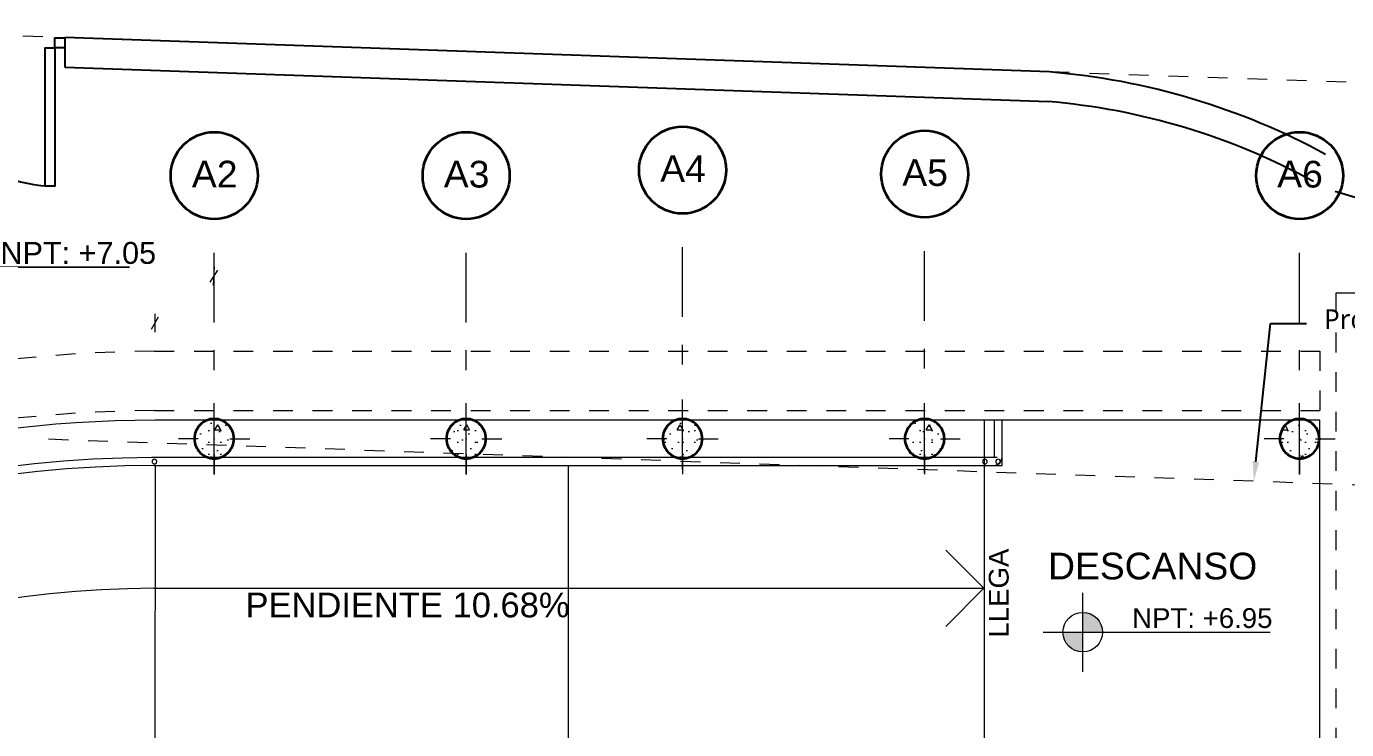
# Model space of a CAD drawing. Header units: millimetres. Extents: x 1 to 121, y 0 to 90.
# Drawn here: x 22 to 28.68, y 71.94 to 75.5 of the extents above; entities that cross this region are included whole.
import ezdxf
from ezdxf import colors
from ezdxf.entities.mleader import LeaderData, LeaderLine
from ezdxf.math import Vec2, Vec3

# ---------------------------------------------------------------- set-up
doc = ezdxf.new("R2010")
doc.units = ezdxf.units.MM
doc.linetypes.add('DASHED2', pattern=[0.375, 0.25, -0.125])
doc.linetypes.add('Dot & Dashed', pattern=[0.670278, 0.352778, -0.176389, 0, -0.141111])
for name, color, linetype, lineweight in [('0_Pluma_Nº__1', 253, 'Continuous', 9), ('Annotation - Text_Pen_No__1', 7, 'Continuous', 13), ('Drawing & Figure_Pen_No__1', 7, 'Continuous', 13), ('Drawing & Figure_Pen_No__122', 9, 'Continuous', 13), ('Drawing & Figure_Pen_No__7', 7, 'Continuous', 35), ('GRAFO01', 7, 'Continuous', 0), ('Interior - Stair & Railing_Pen_No__1', 7, 'Continuous', 13), ('Interior - Stair & Railing_Pen_No__122', 9, 'Continuous', 13), ('letras sr', 7, 'Continuous', 5), ('Proyeccciones', 1, 'DASHED2', 18), ('Structural - Bearing_Pen_No__122', 9, 'Continuous', 13), ('Structural - Bearing_Pen_No__21', 7, 'Continuous', 35), ('TEXTO 100', 7, 'Continuous', 20)]:
    doc.layers.add(name, color=color, linetype=linetype, lineweight=lineweight)
for name, color, linetype, lineweight, true_color in [('Annotation - Text_Pen_No__167', 7, 'Continuous', 13, 0x6a6a6a), ('Dimensioning - General_Pen_No__167', 7, 'Continuous', 13, 0x6a6a6a), ('Drawing & Figure_Pen_No__167', 7, 'Continuous', 13, 0x6a6a6a), ('Structural - Bearing_Pen_No__167', 7, 'Continuous', 13, 0x6a6a6a)]:
    doc.layers.add(name, color=color, linetype=linetype, lineweight=lineweight, true_color=true_color)
doc.layers.add('Dimensioning - General', color=7, linetype='Continuous')
doc.styles.add('Generales', font='trebuc.ttf', dxfattribs={"height": 0.1})
doc.styles.add('GENERATED_STYLE_1', font='arialbd.ttf')
doc.styles.add('JOS', font='arial.ttf', dxfattribs={"height": 1})
doc.dimstyles.new('GENERATED_STYLE__3', dxfattribs={"dimtxt": 0.115, "dimasz": 0.0475, "dimexe": 0.18, "dimexo": 1.635402, "dimgap": 0.09, "dimtad": 1, "dimzin": 0, "dimdsep": 46, "dimtxsty": 'GENERATED_STYLE_1', "dimblk": 'ARROWHEAD_2', "dimblk1": 'ARROWHEAD_2', "dimblk2": 'ARROWHEAD_2', "dimcen": 0.09, "dimclrd": 256, "dimclre": 256, "dimclrt": 256, "dimadec": 0, "dimazin": 0, "dimtfac": 1, "dimtdec": 4, "dimtmove": 0, "dimatfit": 3, "dimfxl": 1, "dimtolj": 1, "dimtzin": 0, "dimarcsym": 0})
pattern_1 = [(0, (-25.37355, 68.62545), (0, 0.3117692), [0.03, -0.15]), (0, (-25.28355, 68.78134), (0, 0.3117692), [0.03, -0.15]), (60, (-25.37355, 68.62545), (-0.27, 0.1558846), [0.03, -0.15]), (60, (-25.19355, 68.62545), (-0.27, 0.1558846), [0.03, -0.15]), (120, (-25.34355, 68.62545), (0.27, 0.1558846), [0.03, -0.15]), (120, (-25.16355, 68.62545), (0.27, 0.1558846), [0.03, -0.15]), (0, (-25.37355, 68.65545), (0, 0.06), [0, -0.06, 0, -0.09]), (45, (-25.34355, 68.65545), (-0.04242641, 0.04242641), [0, -0.045, 0, -0.075])]

# ---------------------------------------------------------------- blocks, each defined once
blk = doc.blocks.new('Level Dimension_8', base_point=(52.7225, 3.8095))
at = {"layer": 'Dimensioning - General_Pen_No__167', "linetype": 'Continuous', "lineweight": 13, "true_color": 0x6a6a6a}
for points in [[(52.7225, 3.8095), (52.8225, 3.8095), (52.8149, 3.8478), (52.7933, 3.8802), (52.7608, 3.9019), (52.7225, 3.9095)], [(52.7225, 3.8095), (52.6225, 3.8095), (52.6302, 3.7712), (52.6518, 3.7388), (52.6843, 3.7171), (52.7225, 3.7095)]]:
    blk.add_hatch(color=251, dxfattribs=at).paths.add_polyline_path(points)
at = {"layer": 'Dimensioning - General_Pen_No__167', "color": 251, "linetype": 'Continuous', "lineweight": 13, "true_color": 0x6a6a6a}
for p, q in [((52.7225, 3.6095), (52.7225, 4.0095)), ((52.5225, 3.8095), (53.6711, 3.8095))]:
    blk.add_line(p, q, dxfattribs=at)
blk.add_circle((52.7225, 3.8095), 0.1, dxfattribs=at)
at = {"layer": 'Dimensioning - General_Pen_No__167', "color": 251, "lineweight": 13, "true_color": 0x6a6a6a, "insert": (52.9725, 3.8295), "char_height": 0.1, "attachment_point": 7, "style": 'GENERATED_STYLE_1'}
blk.add_mtext('\\A1;{\\pql;\\fArial|b0|i0|c0|p34;NPT: +6.95}', dxfattribs=at)
blk = doc.blocks.new('ARROWHEAD_2')
at = {"color": 0, "linetype": 'Continuous', "lineweight": 0}
for p, q in [((0, 0), (-1, 0)), ((-0.38, -0.66), (0.38, 0.66))]:
    blk.add_line(p, q, dxfattribs=at)
blk = doc.blocks.new('*D954')
at = {"layer": '0_Pluma_Nº__1', "color": 251, "lineweight": -2, "true_color": 0x6a6a6a, "transparency": 16777216}
for p, q in [((13.1131, 77.0524), (13.1131, 76.1052)), ((37.0334, 75.7821), (37.0334, 76.1052)), ((13.1606, 75.9252), (36.9859, 75.9252))]:
    blk.add_line(p, q, dxfattribs=at)
at = {"layer": 'Defpoints', "color": 0, "lineweight": 50, "transparency": 16777216}
for p in [(37.0334, 75.9252), (13.1131, 75.417), (37.0334, 74.1467)]:
    blk.add_point(p, dxfattribs=at)
at = {"layer": '0_Pluma_Nº__1', "color": 251, "lineweight": -2, "true_color": 0x6a6a6a, "transparency": 16777216, "xscale": 0.0475, "yscale": 0.0475, "zscale": 0.0475, "rotation": 180}
blk.add_blockref('ARROWHEAD_2', (13.1131, 75.9252), dxfattribs=at)
at = {"layer": '0_Pluma_Nº__1', "color": 251, "lineweight": -2, "true_color": 0x6a6a6a, "transparency": 16777216, "xscale": 0.0475, "yscale": 0.0475, "zscale": 0.0475}
blk.add_blockref('ARROWHEAD_2', (37.0334, 75.9252), dxfattribs=at)
at = {"layer": '0_Pluma_Nº__1', "color": 251, "lineweight": 50, "true_color": 0x6a6a6a, "transparency": 16777216, "insert": (26.0324, 76.0739), "char_height": 0.115, "attachment_point": 5, "style": 'GENERATED_STYLE_1'}
blk.add_mtext('\\A1;23.92', dxfattribs=at)

msp = doc.modelspace()

# ---------------------------------------------------------------- hatches: boundary and pattern name
at = {"layer": 'Structural - Bearing_Pen_No__122', "linetype": 'Continuous', "lineweight": 13}
h = msp.add_hatch(dxfattribs=at)
h.set_pattern_fill('STRUCTURAL_CONCRETE', color=9, style=0, pattern_type=2)
h.set_pattern_definition(pattern_1)
h.paths.add_polyline_path([(22.8535, 73.4139, 0.414214), (22.9535, 73.3139, 0.414214), (23.0535, 73.4139, 0.414214), (22.9535, 73.5139, 0.414214)])
h = msp.add_hatch(dxfattribs=at)
h.set_pattern_fill('STRUCTURAL_CONCRETE', color=9, style=0, pattern_type=2)
h.set_pattern_definition(pattern_1)
h.paths.add_polyline_path([(24.129, 73.4139, 0.414214), (24.229, 73.3139, 0.414214), (24.329, 73.4139, 0.414214), (24.229, 73.5139, 0.414214)])
h = msp.add_hatch(dxfattribs=at)
h.set_pattern_fill('STRUCTURAL_CONCRETE', color=9, style=0, pattern_type=2)
h.set_pattern_definition(pattern_1)
h.paths.add_polyline_path([(25.224, 73.4139, 0.414214), (25.324, 73.3139, 0.414214), (25.424, 73.4139, 0.414214), (25.324, 73.5139, 0.414214)])
h = msp.add_hatch(dxfattribs=at)
h.set_pattern_fill('STRUCTURAL_CONCRETE', color=9, style=0, pattern_type=2)
h.set_pattern_definition(pattern_1)
h.paths.add_polyline_path([(26.449, 73.4139, 0.414214), (26.549, 73.3139, 0.414214), (26.649, 73.4139, 0.414214), (26.549, 73.5139, 0.414214)])
h = msp.add_hatch(dxfattribs=at)
h.set_pattern_fill('STRUCTURAL_CONCRETE', color=9, style=0, pattern_type=2)
h.set_pattern_definition(pattern_1)
h.paths.add_polyline_path([(28.3466, 73.4139, 0.414214), (28.4466, 73.3139, 0.414214), (28.5466, 73.4139, 0.414214), (28.4466, 73.5139, 0.414214)])

# ---------------------------------------------------------------- linework, layer by layer
at = {"lineweight": -3}
msp.add_line((22.198, 75.4431), (22.198, 75.293), dxfattribs=at)
for points in [[(22.198, 75.392), (22.148, 75.392), (22.148, 75.442), (22.198, 75.442)], [(22.148, 75.392), (22.148, 74.692), (22.098, 74.692), (22.098, 75.392)]]:
    msp.add_lwpolyline(points, close=True)
for points in [[(27.1814, 75.2695), (22.198, 75.4431)], [(22.198, 75.293), (27.1761, 75.1196)]]:
    msp.add_lwpolyline(points, dxfattribs=at)
msp.add_arc((22.148, 75.392), 0.7, 180, 270)
for centre, radius, start, end in [((26.8934, 71.7592), 3.5221, 61.4246, 85.31026), ((26.8934, 71.7592), 3.3721, 61.22856, 85.26421), ((29.9062, 78.5769), 4.1139, 251.88654, 290.46998)]:
    msp.add_arc(centre, radius, start, end, dxfattribs=at)
at = {"layer": 'Dimensioning - General_Pen_No__167', "color": 251, "linetype": 'Continuous', "lineweight": 13, "true_color": 0x6a6a6a}
for p, q in [((22.9337, 74.2057), (22.9726, 74.2665)), ((22.9511, 74.1893), (22.9553, 74.2829)), ((22.6366, 73.968), (22.6727, 74.0305)), ((22.6546, 73.9524), (22.6547, 74.0461))]:
    msp.add_line(p, q, dxfattribs=at)
at = {"layer": 'Drawing & Figure_Pen_No__1', "color": 7, "linetype": 'Continuous', "lineweight": 13}
msp.add_lwpolyline([(28.549, 73.5073), (22.6544, 73.5073, 1.000452), (22.6544, 61.4573), (28.549, 61.4573)], format="xyb", close=True, dxfattribs=at)
at = {"layer": 'Drawing & Figure_Pen_No__122', "color": 9, "linetype": 'Dot & Dashed', "lineweight": 13}
for p, q in [((25.324, 73.2597), (25.324, 74.513)), ((26.549, 73.2398), (26.549, 74.493)), ((22.954, 73.232), (22.954, 74.4852)), ((24.229, 73.232), (24.229, 74.4852)), ((28.4466, 73.232), (28.4466, 74.4852))]:
    msp.add_line(p, q, dxfattribs=at)
at = {"layer": 'Drawing & Figure_Pen_No__167', "color": 251, "linetype": 'Continuous', "lineweight": 13, "true_color": 0x6a6a6a}
for p, q in [((22.655, 73.278), (22.654, 71.8073)), ((24.7453, 73.278), (24.7453, 71.8073)), ((26.849, 72.6573), (26.6556, 72.8507)), ((22.649, 72.6574), (26.849, 72.6573)), ((26.849, 72.6573), (26.6556, 72.4639))]:
    msp.add_line(p, q, dxfattribs=at)
msp.add_arc((22.6714, 67.4823), 5.1751, 90.24761, 269.80078, dxfattribs=at)
at = {"layer": 'Drawing & Figure_Pen_No__7', "color": 7, "linetype": 'Continuous', "lineweight": 35}
for centre in [(22.954, 74.7452), (24.229, 74.7452), (25.324, 74.773), (26.549, 74.753), (28.4466, 74.7452)]:
    msp.add_circle(centre, 0.22, dxfattribs=at)
at = {"layer": 'Interior - Stair & Railing_Pen_No__1', "color": 7, "linetype": 'Continuous', "lineweight": 13}
for p, q in [((22.6512, 73.318), (22.6387, 73.318)), ((22.6763, 73.318), (22.6512, 73.318)), ((22.7013, 73.318), (22.6763, 73.318)), ((22.7138, 73.318), (22.7013, 73.318)), ((26.879, 73.318), (22.7138, 73.318))]:
    msp.add_line(p, q, dxfattribs=at)
msp.add_arc((22.6517, 67.4865), 5.8315, 90.12888, 269.40029, dxfattribs=at)
at = {"layer": 'Interior - Stair & Railing_Pen_No__122', "color": 9, "linetype": 'Continuous', "lineweight": 13}
for p, q in [((26.9011, 73.5073), (26.9011, 73.3629)), ((26.9011, 73.5073), (26.9011, 73.3629)), ((26.9011, 73.5073), (26.9011, 73.3629)), ((26.9411, 73.5073), (26.9011, 73.5073)), ((26.9011, 73.5073), (26.9011, 73.3665)), ((26.9411, 73.5073), (26.9011, 73.5073)), ((26.9411, 73.3629), (26.9411, 73.5073)), ((26.9411, 73.3629), (26.9411, 73.5073)), ((26.9411, 73.3629), (26.9411, 73.5073)), ((26.9411, 73.3665), (26.9411, 73.5073)), ((26.9011, 73.3665), (26.9011, 73.3499)), ((26.9011, 73.3629), (26.9011, 73.3499)), ((26.9011, 73.3629), (26.9011, 73.3499)), ((26.9011, 73.3629), (26.9011, 73.3499)), ((26.9411, 73.3499), (26.9411, 73.3665)), ((26.9411, 73.3499), (26.9411, 73.3629)), ((26.9411, 73.3499), (26.9411, 73.3629)), ((26.9411, 73.3499), (26.9411, 73.3629)), ((22.6511, 73.318), (22.6386, 73.318)), ((22.6386, 73.318), (22.6386, 73.318)), ((22.6511, 73.318), (22.6386, 73.318)), ((22.6386, 73.318), (22.6386, 73.318)), ((22.6511, 73.318), (22.6386, 73.318)), ((22.6386, 73.318), (22.6386, 73.318)), ((22.6511, 73.318), (22.6386, 73.318)), ((22.6386, 73.318), (22.6386, 73.318)), ((22.6512, 73.318), (22.6387, 73.318)), ((22.6387, 73.318), (22.6387, 73.318)), ((22.6512, 73.318), (22.6387, 73.318)), ((22.6387, 73.318), (22.6387, 73.318)), ((22.6512, 73.318), (22.6387, 73.318)), ((22.6387, 73.318), (22.6387, 73.318)), ((22.6761, 73.318), (22.6511, 73.318)), ((22.6761, 73.318), (22.6511, 73.318)), ((22.6761, 73.318), (22.6511, 73.318)), ((22.6761, 73.318), (22.6511, 73.318)), ((22.6763, 73.318), (22.6512, 73.318)), ((22.6512, 73.318), (22.6512, 73.318)), ((22.6763, 73.318), (22.6512, 73.318)), ((22.6512, 73.318), (22.6512, 73.318)), ((22.6763, 73.318), (22.6512, 73.318)), ((22.6512, 73.318), (22.6512, 73.318)), ((22.6512, 73.318), (22.6512, 73.318)), ((22.7011, 73.318), (22.6761, 73.318)), ((22.7011, 73.318), (22.6761, 73.318)), ((22.7011, 73.318), (22.6761, 73.318)), ((22.7011, 73.318), (22.6761, 73.318)), ((22.7013, 73.318), (22.6763, 73.318)), ((22.7013, 73.318), (22.6763, 73.318)), ((22.7013, 73.318), (22.6763, 73.318)), ((22.7136, 73.318), (22.7011, 73.318)), ((22.7136, 73.318), (22.7011, 73.318)), ((22.7136, 73.318), (22.7011, 73.318)), ((22.7136, 73.318), (22.7011, 73.318)), ((22.7138, 73.318), (22.7013, 73.318)), ((22.7138, 73.318), (22.7013, 73.318)), ((22.7138, 73.318), (22.7013, 73.318)), ((22.7013, 73.318), (22.7013, 73.318)), ((26.8414, 73.318), (22.7136, 73.318)), ((26.8414, 73.318), (22.7136, 73.318)), ((26.8414, 73.318), (22.7136, 73.318)), ((26.8388, 73.318), (22.7136, 73.318)), ((26.9011, 73.318), (22.7138, 73.318)), ((26.9011, 73.318), (22.7138, 73.318)), ((26.9011, 73.318), (22.7138, 73.318)), ((26.8518, 73.318), (26.8388, 73.318)), ((26.8539, 73.318), (26.8414, 73.318)), ((26.8539, 73.318), (26.8414, 73.318)), ((26.8539, 73.318), (26.8414, 73.318)), ((26.8561, 73.318), (26.8518, 73.318)), ((26.8789, 73.318), (26.8539, 73.318)), ((26.8789, 73.318), (26.8539, 73.318)), ((26.8789, 73.318), (26.8539, 73.318)), ((26.8778, 73.318), (26.8561, 73.318)), ((26.9039, 73.318), (26.8778, 73.318)), ((26.9039, 73.318), (26.8789, 73.318)), ((26.9039, 73.318), (26.8789, 73.318)), ((26.9039, 73.318), (26.8789, 73.318)), ((26.8943, 73.318), (26.879, 73.318)), ((26.897, 73.3184), (26.8943, 73.318)), ((26.8983, 73.3189), (26.897, 73.3184)), ((26.8994, 73.3198), (26.8983, 73.3189)), ((26.9003, 73.3209), (26.8994, 73.3198)), ((26.9008, 73.3222), (26.9003, 73.3209)), ((26.9011, 73.3248), (26.9008, 73.3222)), ((26.9011, 73.3499), (26.9011, 73.3462)), ((26.9011, 73.3499), (26.9011, 73.3462)), ((26.9011, 73.3499), (26.9011, 73.3462)), ((26.9011, 73.3499), (26.9011, 73.3462)), ((26.9011, 73.3462), (26.9011, 73.324)), ((26.9011, 73.3462), (26.9011, 73.324)), ((26.9011, 73.3462), (26.9011, 73.324)), ((26.9011, 73.3462), (26.9011, 73.3248)), ((26.9011, 73.3248), (26.9011, 73.3248)), ((26.9011, 73.324), (26.9011, 73.318)), ((26.9011, 73.324), (26.9011, 73.318)), ((26.9011, 73.324), (26.9011, 73.318)), ((26.9164, 73.318), (26.9039, 73.318)), ((26.9164, 73.318), (26.9039, 73.318)), ((26.9164, 73.318), (26.9039, 73.318)), ((26.9169, 73.318), (26.9039, 73.318)), ((26.9184, 73.284), (26.9278, 73.2912)), ((26.9278, 73.2912), (26.9351, 73.3006)), ((26.9351, 73.3006), (26.9387, 73.3091)), ((26.9387, 73.3091), (26.9397, 73.3116)), ((26.9397, 73.3116), (26.9411, 73.3221)), ((26.9411, 73.3462), (26.9411, 73.3499)), ((26.9411, 73.3462), (26.9411, 73.3499)), ((26.9411, 73.3462), (26.9411, 73.3499)), ((26.9411, 73.3462), (26.9411, 73.3499)), ((26.9411, 73.324), (26.9411, 73.3462)), ((26.9411, 73.324), (26.9411, 73.3462)), ((26.9411, 73.324), (26.9411, 73.3462)), ((26.9411, 73.3221), (26.9411, 73.3462)), ((26.9411, 73.278), (26.9411, 73.324)), ((26.9411, 73.278), (26.9411, 73.324)), ((26.9411, 73.278), (26.9411, 73.324)), ((22.6511, 73.278), (22.6761, 73.278)), ((22.6511, 73.278), (22.6761, 73.278)), ((22.6511, 73.278), (22.6761, 73.278)), ((22.6511, 73.278), (22.6761, 73.278)), ((22.6513, 73.278), (22.6514, 73.278)), ((22.6513, 73.278), (22.6514, 73.278)), ((22.6513, 73.278), (22.6514, 73.278)), ((22.6513, 73.278), (22.6514, 73.278)), ((22.6514, 73.278), (22.6763, 73.278)), ((22.6514, 73.278), (22.6763, 73.278)), ((22.6514, 73.278), (22.6763, 73.278)), ((22.6514, 73.278), (22.6763, 73.278)), ((22.6761, 73.278), (22.7011, 73.278)), ((22.6761, 73.278), (22.7011, 73.278)), ((22.6761, 73.278), (22.7011, 73.278)), ((22.6761, 73.278), (22.7011, 73.278)), ((22.6763, 73.278), (22.7013, 73.278)), ((22.6763, 73.278), (22.7013, 73.278)), ((22.6763, 73.278), (22.7013, 73.278)), ((22.6763, 73.278), (22.7013, 73.278)), ((22.7011, 73.278), (22.7136, 73.278)), ((22.7011, 73.278), (22.7136, 73.278)), ((22.7011, 73.278), (22.7136, 73.278)), ((22.7011, 73.278), (22.7136, 73.278)), ((22.7013, 73.278), (22.7138, 73.278)), ((22.7013, 73.278), (22.7138, 73.278)), ((22.7013, 73.278), (22.7138, 73.278)), ((22.7013, 73.278), (22.7013, 73.278)), ((22.7013, 73.278), (22.7138, 73.278)), ((22.7136, 73.278), (26.8414, 73.278)), ((22.7136, 73.278), (26.8414, 73.278)), ((22.7136, 73.278), (26.8414, 73.278)), ((22.7136, 73.278), (26.8388, 73.278)), ((22.7138, 73.278), (26.9082, 73.278)), ((22.7138, 73.278), (26.9082, 73.278)), ((22.7138, 73.278), (26.9082, 73.278)), ((22.7138, 73.278), (26.879, 73.278)), ((26.8388, 73.278), (26.8518, 73.278)), ((26.8414, 73.278), (26.8539, 73.278)), ((26.8414, 73.278), (26.8539, 73.278)), ((26.8414, 73.278), (26.8539, 73.278)), ((26.8518, 73.278), (26.8561, 73.278)), ((26.8539, 73.278), (26.8789, 73.278)), ((26.8539, 73.278), (26.8789, 73.278)), ((26.8539, 73.278), (26.8789, 73.278)), ((26.8561, 73.278), (26.8778, 73.278)), ((26.8778, 73.278), (26.9039, 73.278)), ((26.8789, 73.278), (26.9039, 73.278)), ((26.8789, 73.278), (26.9039, 73.278)), ((26.8789, 73.278), (26.9039, 73.278)), ((26.879, 73.278), (26.8956, 73.278)), ((26.8956, 73.278), (26.8969, 73.278)), ((26.8969, 73.278), (26.9074, 73.2794)), ((26.9039, 73.278), (26.9164, 73.278)), ((26.9039, 73.278), (26.9164, 73.278)), ((26.9039, 73.278), (26.9164, 73.278)), ((26.9039, 73.278), (26.9169, 73.278)), ((26.9074, 73.2794), (26.9184, 73.284)), ((26.9082, 73.278), (26.9211, 73.278)), ((26.9082, 73.278), (26.9211, 73.278)), ((26.9082, 73.278), (26.9211, 73.278)), ((26.9211, 73.278), (26.9411, 73.278)), ((26.9211, 73.278), (26.9411, 73.278)), ((26.9211, 73.278), (26.9411, 73.278))]:
    msp.add_line(p, q, dxfattribs=at)
for points in [[(22.6511, 73.286, 1), (22.6511, 73.31, 1)], [(22.6513, 73.286, 1), (22.6512, 73.31, 1)], [(26.8539, 73.286, 1), (26.8539, 73.31, 1)], [(26.9211, 73.286, 1), (26.9211, 73.31, 1)]]:
    msp.add_lwpolyline(points, format="xyb", close=True, dxfattribs=at)
for radius, start, end in [(5.8315, 90.12888, 269.40029), (5.8315, 90.12888, 269.40029), (5.8315, 90.12888, 269.40029), (5.7915, 90.0061, 269.52272), (5.7915, 90.0061, 269.52272), (5.7915, 90.0061, 269.52272), (5.7915, 90.0061, 269.52272)]:
    msp.add_arc((22.6517, 67.4865), radius, start, end, dxfattribs=at)
at = {"layer": 'Proyeccciones', "linetype": 'DASHED2', "lineweight": 9, "ltscale": 0.4}
for p, q in [((34.4784, 75.0153), (16.1535, 75.6536)), ((28.549, 73.8573), (28.549, 73.5573)), ((34.4086, 72.9825), (22.0215, 73.414)), ((34.4086, 72.9825), (22.0215, 73.414))]:
    msp.add_line(p, q, dxfattribs=at)
at = {"layer": 'Proyeccciones', "color": 165, "linetype": 'DASHED2', "lineweight": 9, "ltscale": 0.4, "true_color": 0x5e67af}
msp.add_lwpolyline([(28.6294, 70.4706), (35.5294, 70.4706), (35.5294, 74.1506), (28.6294, 74.1506)], close=True, dxfattribs=at)
at = {"layer": 'Proyeccciones', "linetype": 'DASHED2', "lineweight": 9, "ltscale": 0.4}
for points in [[(17.5386, 71.2897, -0.236978), (22.6517, 73.8573), (28.549, 73.8573)], [(17.9171, 71.2888, -0.227202), (22.6517, 73.5573), (28.549, 73.5573)]]:
    msp.add_lwpolyline(points, format="xyb", dxfattribs=at)
at = {"layer": 'Structural - Bearing_Pen_No__167', "color": 251, "linetype": 'Continuous', "lineweight": 13, "true_color": 0x6a6a6a}
for p, q in [((22.9535, 73.4939), (22.9535, 73.5939)), ((24.229, 73.4939), (24.229, 73.5939)), ((24.229, 73.4939), (24.229, 73.5939)), ((25.324, 73.4939), (25.324, 73.5939)), ((26.549, 73.4939), (26.549, 73.5939)), ((28.4466, 73.4939), (28.4466, 73.5939)), ((22.8735, 73.4139), (22.7735, 73.4139)), ((23.0335, 73.4139), (23.1335, 73.4139)), ((24.149, 73.4139), (24.049, 73.4139)), ((24.149, 73.4139), (24.049, 73.4139)), ((24.309, 73.4139), (24.409, 73.4139)), ((24.309, 73.4139), (24.409, 73.4139)), ((25.244, 73.4139), (25.144, 73.4139)), ((25.404, 73.4139), (25.504, 73.4139)), ((26.469, 73.4139), (26.369, 73.4139)), ((26.629, 73.4139), (26.729, 73.4139)), ((28.3666, 73.4139), (28.2666, 73.4139)), ((28.5266, 73.4139), (28.6266, 73.4139)), ((22.9535, 73.3339), (22.9535, 73.2339)), ((24.229, 73.3339), (24.229, 73.2339)), ((25.324, 73.3339), (25.324, 73.2339)), ((26.549, 73.3339), (26.549, 73.2339)), ((28.4466, 73.3339), (28.4466, 73.2339))]:
    msp.add_line(p, q, dxfattribs=at)
msp.add_lwpolyline([(26.8511, 71.8073), (28.549, 71.8073), (28.549, 73.5073), (26.8511, 73.5073)], close=True, dxfattribs=at)
for p in [(22.9535, 73.4139), (24.229, 73.4139), (24.229, 73.4139), (25.324, 73.4139), (26.549, 73.4139), (28.4466, 73.4139)]:
    msp.add_point(p, dxfattribs=at)
at = {"layer": 'Structural - Bearing_Pen_No__21', "color": 7, "linetype": 'Continuous', "lineweight": 35}
for points in [[(22.8535, 73.4139, 0.414214), (22.9535, 73.3139, 0.414214), (23.0535, 73.4139, 0.414214), (22.9535, 73.5139, 0.414214)], [(24.129, 73.4139, 0.414214), (24.229, 73.3139, 0.414214), (24.329, 73.4139, 0.414214), (24.229, 73.5139, 0.414214)], [(25.224, 73.4139, 0.414214), (25.324, 73.3139, 0.414214), (25.424, 73.4139, 0.414214), (25.324, 73.5139, 0.414214)], [(26.449, 73.4139, 0.414214), (26.549, 73.3139, 0.414214), (26.649, 73.4139, 0.414214), (26.549, 73.5139, 0.414214)], [(28.3466, 73.4139, 0.414214), (28.4466, 73.3139, 0.414214), (28.5466, 73.4139, 0.414214), (28.4466, 73.5139, 0.414214)]]:
    msp.add_lwpolyline(points, format="xyb", close=True, dxfattribs=at)
at = {"layer": 'TEXTO 100', "ltscale": 1.3}
msp.add_lwpolyline([(21.6447, 74.2814), (22.5254, 74.2814), (21.7657, 74.2814), (21.7657, 74.4024), (21.7657, 74.1604)], dxfattribs=at)

# ---------------------------------------------------------------- block references
at = {"layer": 'Dimensioning - General', "color": 251, "lineweight": 13, "true_color": 0x6a6a6a}
msp.add_blockref('Level Dimension_8', (27.349, 72.4349), dxfattribs=at)

# ---------------------------------------------------------------- texts
at = {"layer": 'Annotation - Text_Pen_No__1', "color": 7, "linetype": 'Continuous', "lineweight": 13, "insert": (27.703, 72.8371), "char_height": 0.135, "attachment_point": 2, "style": 'GENERATED_STYLE_1'}
msp.add_mtext('\\A1;{\\pqc;\\fArial|b0|i0|c0|p34;DESCANSO}', dxfattribs=at)
at = {"layer": 'Annotation - Text_Pen_No__167', "color": 251, "linetype": 'Continuous', "lineweight": 13, "true_color": 0x6a6a6a, "insert": (26.874, 72.6326), "char_height": 0.1, "attachment_point": 2, "rotation": 90, "style": 'GENERATED_STYLE_1'}
msp.add_mtext('\\A1;{\\pqc;\\fArial|b0|i0|c0|p34;LLEGA}', dxfattribs=at)
at = {"layer": 'Annotation - Text_Pen_No__167', "color": 251, "linetype": 'Continuous', "lineweight": 13, "true_color": 0x6a6a6a, "insert": (23.9322, 72.6351), "char_height": 0.125, "attachment_point": 2, "style": 'GENERATED_STYLE_1'}
msp.add_mtext('\\A1;{\\pqc;\\fArial|b0|i0|c0|p34;PENDIENTE 10.6\\fArial|b0|i0|c0|p34;8\\fArial|b0|i0|c0|p34;%}', dxfattribs=at)
at = {"layer": 'Drawing & Figure_Pen_No__7', "color": 7, "linetype": 'Continuous', "lineweight": 35, "char_height": 0.135, "attachment_point": 7, "rotation": 359.71071, "style": 'GENERATED_STYLE_1'}
for s, insert in [('\\A1;{\\pql;\\fArial|b0|i0|c0|p34;A4}', (25.2108, 74.7137)), ('\\A1;{\\pql;\\fArial|b0|i0|c0|p34;A5}', (26.4358, 74.6916)), ('\\A1;{\\pql;\\fArial|b0|i0|c0|p34;A2}', (22.8408, 74.686)), ('\\A1;{\\pql;\\fArial|b0|i0|c0|p34;A3}', (24.1158, 74.6837)), ('\\A1;{\\pql;\\fArial|b0|i0|c0|p34;A6}', (28.3333, 74.6838))]:
    msp.add_mtext(s, dxfattribs=dict(at, insert=insert))
at = {"layer": 'GRAFO01', "style": 'JOS'}
msp.add_text('NPT: +7.05', height=0.1109, rotation=0, dxfattribs=at).set_placement((21.872, 74.2985))

# ---------------------------------------------------------------- dimensions: what is measured, and where the dimension line sits
at = {"layer": '0_Pluma_Nº__1', "color": 30, "lineweight": 50, "true_color": 0xf8991e}
dim = msp.add_linear_dim(base=(37.0334, 75.9252), p1=(13.1131, 75.417), p2=(37.0334, 74.1467), dimstyle='GENERATED_STYLE__3', dxfattribs=at)
dim.commit()
dim.dimension.update_dxf_attribs({"geometry": '*D954', "text_midpoint": (26.0324, 75.9252), "dimtype": 160})

# ---------------------------------------------------------------- leaders
at = {"layer": 'letras sr'}
ml = msp.add_multileader_mtext('Standard', dxfattribs=at)
ml.set_content('{\\H0.86957x;Proyección  pergola}', color=256, style='Generales')
ml.set_leader_properties()
ml.build(insert=Vec2(0, 0))
ml.multileader.update_dxf_attribs({"text_right_attachment_type": 6, "dogleg_length": 0.36, "arrow_head_size": 0.1})
ctx = ml.context
ctx.base_point, ctx.char_height, ctx.arrow_head_size, ctx.landing_gap_size, ctx.plane_origin = Vec3(28.4811, 73.9968), 0.115, 0.1, 0.09, Vec3(28.534, 74.0092)
ctx.right_attachment = 6
notes = []
notes.append((ctx, [(0, (1, 1, 0), (28.2985, 73.9968), (1, 0), 0.1826, [(0, [(28.215, 73.1982)], 0, [])])]))
ctx.mtext.insert, ctx.mtext.rotation, ctx.mtext.flow_direction = Vec3(28.5711, 74.0684), 6.283185, 5
for ctx, leaders in notes:
    for number, flags, end, landing, length, lines in leaders:
        leader = LeaderData()
        leader.index, (leader.has_last_leader_line, leader.has_dogleg_vector, leader.attachment_direction) = number, flags
        leader.last_leader_point, leader.dogleg_vector, leader.dogleg_length = Vec3(end), Vec3(landing), length
        for number, points, colour, breaks in lines:
            line = LeaderLine()
            line.index, line.vertices, line.color, line.breaks = number, Vec3.list(points), colors.encode_raw_color(colour), breaks
            leader.lines.append(line)
        ctx.leaders.append(leader)

doc.saveas('drawing.dxf')
